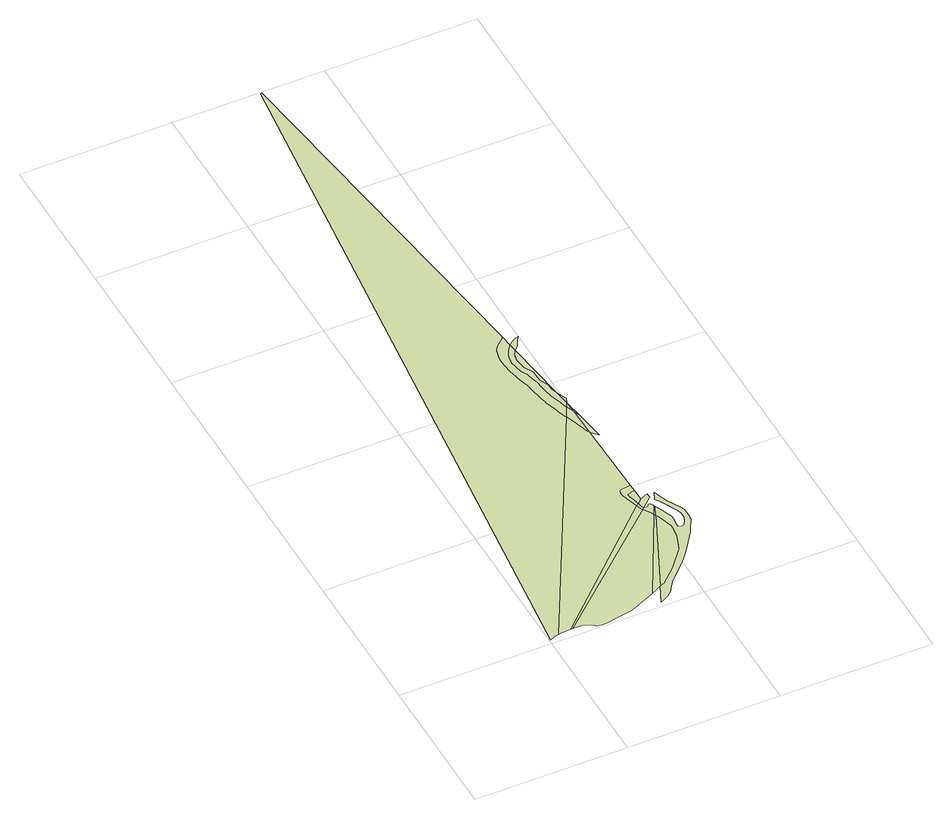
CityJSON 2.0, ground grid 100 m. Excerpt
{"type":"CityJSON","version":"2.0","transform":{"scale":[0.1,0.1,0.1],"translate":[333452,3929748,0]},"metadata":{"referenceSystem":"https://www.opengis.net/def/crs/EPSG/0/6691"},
"CityObjects":{
"landuse1":{"type":"LandUse","attributes":{"class":"203","LandUseDetailAttribute.orgLandUse":"10400","LandUseDetailAttribute.prefecture":"14","LandUseDetailAttribute.city":"14150","LandUseDetailAttribute.note":"都道府県","LandUseDetailAttribute.surveyYear":2015},"geometry":[{"type":"MultiSurface","lod":"1","boundaries":[[[0,1,2,3,4]]]}]},
"landuse2":{"type":"LandUse","attributes":{"class":"203","LandUseDetailAttribute.orgLandUse":"10400","LandUseDetailAttribute.prefecture":"14","LandUseDetailAttribute.city":"14150","LandUseDetailAttribute.note":"都道府県","LandUseDetailAttribute.surveyYear":2015},"geometry":[{"type":"MultiSurface","lod":"1","boundaries":[[[5,4,3,6,7,8,9,10,11,12,13,14,15]]]}]},
"landuse3":{"type":"LandUse","attributes":{"class":"203","LandUseDetailAttribute.orgLandUse":"10400","LandUseDetailAttribute.prefecture":"14","LandUseDetailAttribute.city":"14150","LandUseDetailAttribute.note":"都道府県","LandUseDetailAttribute.surveyYear":2015},"geometry":[{"type":"MultiSurface","lod":"1","boundaries":[[[16,17,18,19,20,21,22,23,24,25,2,1,26,27,28,29,30,31,32]]]}]},
"landuse4":{"type":"LandUse","attributes":{"class":"203","LandUseDetailAttribute.orgLandUse":"10400","LandUseDetailAttribute.prefecture":"14","LandUseDetailAttribute.city":"14150","LandUseDetailAttribute.note":"都道府県","LandUseDetailAttribute.surveyYear":2015},"geometry":[{"type":"MultiSurface","lod":"1","boundaries":[[[15,14,33,34,35]]]}]},
"landuse5":{"type":"LandUse","attributes":{"class":"203","LandUseDetailAttribute.orgLandUse":"10400","LandUseDetailAttribute.prefecture":"14","LandUseDetailAttribute.city":"14150","LandUseDetailAttribute.note":"都道府県","LandUseDetailAttribute.surveyYear":2015},"geometry":[{"type":"MultiSurface","lod":"1","boundaries":[[[36,37,38,39,40,41,42,43,44,35,34]]]}]},
"landuse6":{"type":"LandUse","attributes":{"class":"204","LandUseDetailAttribute.orgLandUse":"10500","LandUseDetailAttribute.prefecture":"14","LandUseDetailAttribute.city":"14150","LandUseDetailAttribute.note":"都道府県","LandUseDetailAttribute.surveyYear":2015},"geometry":[{"type":"MultiSurface","lod":"1","boundaries":[[[45,46,47,48,49,50,51,52,53,54,55,56,57,58,59,60,61,62,63,64,65,66,67,68,69,70,35,44,43,42,41,40,39,38,37,36,34,71,72,73,74,75,76,77,78,79,80,81,82,83,84,85,86,87,88,89,90,91,92]]]}]},
"landuse7":{"type":"LandUse","attributes":{"class":"203","LandUseDetailAttribute.orgLandUse":"10400","LandUseDetailAttribute.prefecture":"14","LandUseDetailAttribute.city":"14150","LandUseDetailAttribute.note":"都道府県","LandUseDetailAttribute.surveyYear":2015},"geometry":[{"type":"MultiSurface","lod":"1","boundaries":[[[93,94,95,96,23,22,97,98,99,100,101,102,103,104,105,106,107,108,109,110,111,112,113,114,115,116,117,118,119,120,121,122,123,124,125,126,127,128,129,130]]]}]},
"landuse8":{"type":"LandUse","attributes":{"class":"204","LandUseDetailAttribute.orgLandUse":"10500","LandUseDetailAttribute.prefecture":"14","LandUseDetailAttribute.city":"14150","LandUseDetailAttribute.note":"都道府県","LandUseDetailAttribute.surveyYear":2015},"geometry":[{"type":"MultiSurface","lod":"1","boundaries":[[[131,132,133,1,0,4,134]]]}]},
"landuse9":{"type":"LandUse","attributes":{"class":"204","LandUseDetailAttribute.orgLandUse":"10500","LandUseDetailAttribute.prefecture":"14","LandUseDetailAttribute.city":"14150","LandUseDetailAttribute.note":"都道府県","LandUseDetailAttribute.surveyYear":2015},"geometry":[{"type":"MultiSurface","lod":"1","boundaries":[[[31,30,29,28,27,26,1,133,135,136,137,138,139,140,141,142]]]}]},
"landuse10":{"type":"LandUse","attributes":{"class":"204","LandUseDetailAttribute.orgLandUse":"10500","LandUseDetailAttribute.prefecture":"14","LandUseDetailAttribute.city":"14150","LandUseDetailAttribute.note":"都道府県","LandUseDetailAttribute.surveyYear":2015},"geometry":[{"type":"MultiSurface","lod":"1","boundaries":[[[143,144,145,146,147,148,149,150,134,4,5,15,151]]]}]},
"landuse11":{"type":"LandUse","attributes":{"class":"205","LandUseDetailAttribute.orgLandUse":"10600","LandUseDetailAttribute.prefecture":"14","LandUseDetailAttribute.city":"14150","LandUseDetailAttribute.note":"都道府県","LandUseDetailAttribute.surveyYear":2015},"geometry":[{"type":"MultiSurface","lod":"1","boundaries":[[[141,140,139,138,137,136,135,133,152,142]]]}]},
"landuse12":{"type":"LandUse","attributes":{"class":"205","LandUseDetailAttribute.orgLandUse":"10600","LandUseDetailAttribute.prefecture":"14","LandUseDetailAttribute.city":"14150","LandUseDetailAttribute.note":"都道府県","LandUseDetailAttribute.surveyYear":2015},"geometry":[{"type":"MultiSurface","lod":"1","boundaries":[[[153,154,152,133,132,131,134,155]]]}]},
"landuse13":{"type":"LandUse","attributes":{"class":"204","LandUseDetailAttribute.orgLandUse":"10500","LandUseDetailAttribute.prefecture":"14","LandUseDetailAttribute.city":"14150","LandUseDetailAttribute.note":"都道府県","LandUseDetailAttribute.surveyYear":2015},"geometry":[{"type":"MultiSurface","lod":"1","boundaries":[[[156,157,158,22,21,20,19,18,17,16,32,159]]]}]},
"landuse14":{"type":"LandUse","attributes":{"class":"204","LandUseDetailAttribute.orgLandUse":"10500","LandUseDetailAttribute.prefecture":"14","LandUseDetailAttribute.city":"14150","LandUseDetailAttribute.note":"都道府県","LandUseDetailAttribute.surveyYear":2015},"geometry":[{"type":"MultiSurface","lod":"1","boundaries":[[[160,159,32,161,162,163,164]]]}]},
"landuse15":{"type":"LandUse","attributes":{"class":"203","LandUseDetailAttribute.orgLandUse":"10400","LandUseDetailAttribute.prefecture":"14","LandUseDetailAttribute.city":"14150","LandUseDetailAttribute.note":"都道府県","LandUseDetailAttribute.surveyYear":2015},"geometry":[{"type":"MultiSurface","lod":"1","boundaries":[[[165,158,157,156,159]]]}]},
"landuse16":{"type":"LandUse","attributes":{"class":"204","LandUseDetailAttribute.orgLandUse":"10500","LandUseDetailAttribute.prefecture":"14","LandUseDetailAttribute.city":"14150","LandUseDetailAttribute.note":"都道府県","LandUseDetailAttribute.surveyYear":2015},"geometry":[{"type":"MultiSurface","lod":"1","boundaries":[[[130,129,128,127,126,125,124,123,122,121,120,119,118,117,116,115,114,113,112,111,110,109,108,107,106,105,104,103,102,101,100,99,98,97,22,158,166,167,168,169,170,171,172,173,174,175,176,177,178,179,180,181,182,183,184,185,186,187,188,189,190,191,192,193]]]}]},
"landuse17":{"type":"LandUse","attributes":{"class":"203","LandUseDetailAttribute.orgLandUse":"10400","LandUseDetailAttribute.prefecture":"14","LandUseDetailAttribute.city":"14150","LandUseDetailAttribute.note":"都道府県","LandUseDetailAttribute.surveyYear":2015},"geometry":[{"type":"MultiSurface","lod":"1","boundaries":[[[165,159,160,164]]]}]},
"landuse18":{"type":"LandUse","attributes":{"class":"203","LandUseDetailAttribute.orgLandUse":"10400","LandUseDetailAttribute.prefecture":"14","LandUseDetailAttribute.city":"14150","LandUseDetailAttribute.note":"都道府県","LandUseDetailAttribute.surveyYear":2015},"geometry":[{"type":"MultiSurface","lod":"1","boundaries":[[[193,192,191,190,189,188,187,186,185,184,183,182,181,180,179,178,177,176,175,174,173,172,171,170,169,168,167,166,158,165,194,195,196,197,198,199,200,201,202]]]}]},
"landuse19":{"type":"LandUse","attributes":{"class":"203","LandUseDetailAttribute.orgLandUse":"10400","LandUseDetailAttribute.prefecture":"14","LandUseDetailAttribute.city":"14150","LandUseDetailAttribute.note":"都道府県","LandUseDetailAttribute.surveyYear":2015},"geometry":[{"type":"MultiSurface","lod":"1","boundaries":[[[203,194,165,204]]]}]},
"landuse20":{"type":"LandUse","attributes":{"class":"203","LandUseDetailAttribute.orgLandUse":"10400","LandUseDetailAttribute.prefecture":"14","LandUseDetailAttribute.city":"14150","LandUseDetailAttribute.note":"都道府県","LandUseDetailAttribute.surveyYear":2015},"geometry":[{"type":"MultiSurface","lod":"1","boundaries":[[[202,201,200,199,198,197,196,195,194]]]}]},
"landuse21":{"type":"LandUse","attributes":{"class":"203","LandUseDetailAttribute.orgLandUse":"10400","LandUseDetailAttribute.prefecture":"14","LandUseDetailAttribute.city":"14150","LandUseDetailAttribute.note":"都道府県","LandUseDetailAttribute.surveyYear":2015},"geometry":[{"type":"MultiSurface","lod":"1","boundaries":[[[205,206,207,208,209,210,211,212,193,202]]]}]}
},
"vertices":[
[984,809,0],[975,837,0],[158,60,0],[168,60,0],[993,795,0],
[1023,744,0],[238,57,0],[283,38,0],[307,15,0],[335,9,0],[389,15,0],[396,17,0],[546,44,0],[712,118,0],[719,121,0],[1031,727,0],
[997,1544,0],[980,1599,0],[966,1645,0],[966,1647,0],[964,1653,0],[950,1690,0],[945,1703,0],[73,52,0],[91,56,0],[151,60,0],[938,949,0],[936,978,0],[941,997,0],[956,1004,0],[1009,1010,0],[1019,1012,0],[1008,1529,0],
[741,131,0],[791,157,0],[1038,713,0],
[823,174,0],[851,198,0],[923,267,0],[1029,394,0],[1066,497,0],[1078,572,0],[1078,598,0],[1054,669,0],[1042,704,0],
[1154,796,0],[1118,889,0],[1117,893,0],[1093,838,0],[1109,815,0],[1140,758,0],[1152,735,0],[1169,700,0],[1176,684,0],[1180,665,0],[1180,632,0],[1179,621,0],[1169,597,0],[1152,571,0],[1136,565,0],[1118,565,0],[1116,568,0],[1112,571,0],[1111,581,0],[1111,598,0],[1114,612,0],[1118,643,0],[1115,668,0],[1108,687,0],[1081,752,0],[1069,783,0],[736,33,0],[741,35,0],[778,54,0],[791,61,0],[820,88,0],[848,127,0],[878,168,0],[927,218,0],[987,274,0],[1016,306,0],[1047,347,0],[1079,387,0],[1155,495,0],[1171,529,0],[1199,577,0],[1206,586,0],[1207,590,0],[1208,596,0],[1210,635,0],[1208,685,0],[1205,702,0],[1166,775,0],
[585,4991,0],[576,4990,0],[10,31,0],[44,45,0],[940,1714,0],[929,1745,0],[921,1769,0],[921,1770,0],[918,1778,0],[913,1796,0],[905,1826,0],[891,1872,0],[891,1874,0],[882,1920,0],[878,1939,0],[875,1954,0],[871,1977,0],[858,2054,0],[852,2077,0],[836,2133,0],[833,2153,0],[832,2153,0],[829,2171,0],[826,2187,0],[825,2193,0],[816,2263,0],[813,2300,0],[815,2335,0],[821,2362,0],[833,2400,0],[852,2430,0],[863,2440,0],[874,2449,0],[876,2451,0],[881,2454,0],[894,2466,0],[904,2474,0],[913,2487,0],
[1004,807,0],[996,821,0],[989,850,0],[1005,806,0],
[970,922,0],[969,942,0],[976,950,0],[985,949,0],[999,957,0],[1005,961,0],[1015,961,0],[1020,960,0],
[1062,800,0],[1051,817,0],[1050,817,0],[1046,818,0],[1040,817,0],[1034,808,0],[1018,801,0],[1011,802,0],[1064,793,0],
[1022,881,0],
[1075,880,0],[1075,899,0],[1078,872,0],
[997,1752,0],[989,1771,0],[985,1779,0],[1003,1733,0],
[1009,1713,0],[1013,1521,0],[1018,1514,0],[1048,1482,0],[1019,1686,0],
[1001,1811,0],
[980,1790,0],[963,1848,0],[944,1907,0],[939,1927,0],[933,1948,0],[926,2001,0],[922,2045,0],[916,2074,0],[911,2097,0],[906,2114,0],[901,2134,0],[891,2155,0],[881,2174,0],[876,2189,0],[872,2205,0],[867,2231,0],[863,2258,0],[864,2275,0],[866,2293,0],[871,2312,0],[877,2331,0],[882,2342,0],[887,2354,0],[895,2369,0],[901,2378,0],[913,2392,0],[922,2404,0],[923,2405,0],
[987,1920,0],[972,1959,0],[973,1999,0],[944,2059,0],[944,2136,0],[911,2196,0],[900,2273,0],[910,2324,0],[931,2348,0],
[1008,1864,0],[1017,1853,0],
[932,2349,0],[957,2377,0],[982,2428,0],[999,2450,0],[987,2445,0],[968,2436,0],[947,2423,0],[936,2415,0]
]}
